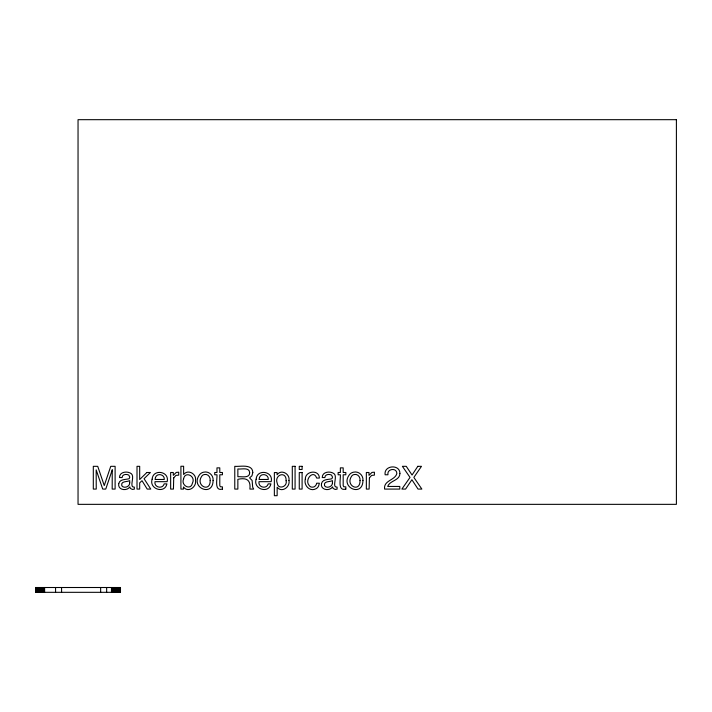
<?xml version="1.0" encoding="UTF-8"?>
<svg xmlns="http://www.w3.org/2000/svg" width="712" height="712" viewBox="0 0 712 712"><rect width="100%" height="100%" fill="white"/><g stroke="black" fill="none" stroke-linecap="round" stroke-linejoin="round"><path stroke-width="1.07" d="M36.223 592.322L36.223 587.507M36.49 592.322L36.49 587.507M40.7 592.322L40.7 587.507M41.323 592.322L41.323 587.507M41.955 592.322L41.955 587.507M112.14 592.322L112.14 587.507M112.808 592.322L112.808 587.507M113.475 592.322L113.475 587.507M116.545 592.322L116.545 587.507M117.088 592.322L117.088 587.507M117.596 592.322L117.596 587.507M118.076 592.322L118.076 587.507M118.512 592.322L118.512 587.507M118.913 592.322L118.913 587.507M120.257 592.322L120.257 587.507M120.381 592.322L120.453 587.507L35.6 587.507L35.627 592.322L120.479 592.322L120.479 587.507M120.079 587.507L120.079 592.322M119.856 587.507L119.856 592.322M119.589 587.507L119.589 592.322M119.269 587.507L119.269 592.322M115.976 587.507L115.976 592.322M115.38 587.507L115.38 592.322M114.757 587.507L114.757 592.322M114.125 587.507L114.125 592.322M111.464 587.507L111.464 592.322M106.658 587.507L106.658 592.322M100.65 587.507L100.65 592.322M61.579 587.507L61.579 592.322M55.572 587.507L55.572 592.322M44.616 587.507L44.616 592.322M43.939 587.507L43.939 592.322M43.272 587.507L43.272 592.322M42.604 587.507L42.604 592.322M40.103 587.507L40.103 592.322M39.534 587.507L39.534 592.322M38.991 587.507L38.991 592.322M38.484 587.507L38.484 592.322M38.003 587.507L38.003 592.322M37.567 587.507L37.567 592.322M37.166 587.507L37.166 592.322M36.81 587.507L36.81 592.322M36.001 587.507L36.001 592.322M35.814 587.507L35.698 592.322M112.247 469.893L112.184 489.082L115.113 489.082L115.113 466.324L110.743 466.324L104.255 485.566L97.722 466.324L93.308 466.324L93.308 489.082L96.245 489.082L96.173 469.893L102.706 489.082L105.759 489.082L112.247 469.893M286.117 480.68C287.79 486.83 278.009 490.087 277.182 483.145C274.058 474.575 286.544 470.605 286.117 480.68M183.562 479.105C180.67 485.539 190.869 490.844 192.391 483.261C196.245 475.981 184.728 470.57 183.562 479.105M195.515 480.467C196.823 487.053 187.817 493.283 183.482 486.955L183.482 489.082L180.91 489.082L180.91 466.253L183.625 466.253L183.625 474.503C187.852 468.87 196.823 473.889 195.515 480.467M213.093 480.44C212.977 497.786 189.463 487.266 199.76 474.486A6.844 6.844 0 0 1 203.766 472.163C208.758 470.917 213.653 475.349 213.093 480.44M305.315 479.176C303.517 485.406 309.96 492.197 316.066 488.699A5.687 5.687 0 0 0 318.567 486.065L319.385 483.208L316.671 483.208C316.351 485.709 314.019 487.738 311.464 487.07A3.418 3.418 0 0 1 309.204 485.468C304.06 479.835 313.583 468.977 316.671 478.063L319.385 478.063C319.27 469.19 305.048 470.837 305.315 479.176M362.951 480.44C362.826 497.786 339.312 487.266 349.61 474.486A6.844 6.844 0 0 1 353.615 472.163C358.608 470.917 363.503 475.349 362.951 480.44M152.137 479.194C148.781 488.984 164.748 494.226 166.911 483.875L164.169 483.875C162.826 489.393 153.854 487.551 154.985 481.677L167.142 481.677C169.812 471.13 152.786 468.612 152.137 479.194M256.142 479.194C252.796 488.984 268.753 494.226 270.925 483.875L268.184 483.875C266.831 489.393 257.869 487.551 258.999 481.677L271.156 481.677C273.817 471.13 256.801 468.612 256.142 479.194M288.965 480.422C290.425 486.955 281.747 493.247 277.146 487.222L277.146 495.694L274.36 495.694L274.36 472.572L277.075 472.572L277.075 474.771C281.107 468.825 290.193 473.854 288.965 480.422M249.672 472.75C249.734 478.642 241.288 476.337 237.861 476.746L237.861 468.977C241.279 469.502 249.529 466.876 249.672 472.75M118.744 483.635C117.453 490.025 126.825 491.556 129.851 486.874L130.332 488.414L132.423 489.438L134.345 489.153L134.345 487.097C128.765 487.622 134.986 476.978 131.48 473.836C127.849 470.721 119.305 471.584 119.509 477.556L122.108 477.556C122.179 474.21 126.451 473.845 128.774 475.082L129.789 477.156L129.121 478.767C125.668 479.683 119.678 478.998 118.744 483.635M321.486 483.635C320.195 490.025 329.558 491.556 332.593 486.874L333.074 488.414L335.165 489.438L337.087 489.153L337.087 487.097C331.498 487.622 337.719 476.978 334.222 473.836C330.591 470.721 322.047 471.584 322.251 477.556L324.85 477.556C324.921 474.21 329.193 473.845 331.516 475.082L332.531 477.156L331.863 478.767C328.41 479.683 322.42 478.998 321.486 483.635M399.913 473.462C399.886 480.707 389.74 480.413 387.693 486.447L399.806 486.447L399.806 489.082L384.578 489.082C383.412 480.244 395.089 480.413 396.833 473.587C396.94 467.294 386.669 468.674 387.96 474.771L385.121 474.771C383.563 465.114 400.082 463.975 399.913 473.462M210.182 480.511C210.44 493.069 195.23 485.709 201.665 476.39A3.791 3.791 0 0 1 204.193 474.566C207.815 473.533 210.645 477.076 210.182 480.511M360.032 480.511C360.299 493.069 345.08 485.709 351.514 476.39A3.791 3.791 0 0 1 354.042 474.566C357.673 473.533 360.503 477.076 360.032 480.511M252.805 472.457L251.959 475.803L249.6 477.894L252.128 480.475L252.68 487.168L253.668 489.082L249.894 489.082C250.9 480.182 246.833 477.316 237.861 479.318L237.861 489.082L234.773 489.082L234.773 466.324C240.158 466.849 252.484 463.574 252.805 472.457M129.718 482.878C129.94 486.679 123.924 488.922 121.788 485.744C120.515 480.814 127.039 482.113 129.718 480.636L129.718 482.878M332.451 482.878C332.682 486.679 326.666 488.922 324.53 485.744C323.257 480.814 329.772 482.113 332.451 480.636L332.451 482.878M173.719 477.877L173.434 489.082L170.649 489.082L170.649 472.492L173.292 472.492L173.292 475.358L176.256 472.421L178.712 472.198L178.712 475.135L175.935 475.402L173.719 477.877M369.412 477.877L369.127 489.082L366.342 489.082L366.342 472.492L368.985 472.492L368.985 475.358L371.949 472.421L374.405 472.198L374.405 475.135L371.628 475.402L369.412 477.877M155.447 477.512L155.065 479.461L164.285 479.461C164.828 474.308 157.049 472.661 155.447 477.512M259.462 477.512L259.079 479.461L268.291 479.461C268.833 474.308 261.064 472.661 259.462 477.512M417.819 466.324L412.052 475.029L406.249 466.324L402.396 466.324L410.023 477.414L401.88 489.082L405.6 489.082L411.901 479.719L418.033 489.082L421.86 489.082L413.85 477.414L421.486 466.324L417.819 466.324M146.841 472.492L139.685 479.541L139.685 466.324L137.007 466.324L137.007 489.082L139.685 489.082L139.685 482.852L142.026 480.716L147.197 489.082L150.757 489.082L144.055 478.704L150.401 472.492L146.841 472.492M222.438 489.082C213.974 491.529 217.391 478.989 216.964 474.771L214.721 474.771L214.721 472.492L216.964 472.492L216.964 467.864L219.785 467.864L219.785 472.492L222.438 472.492L222.438 474.771L219.785 474.771L219.785 485.593L220.373 486.759L222.438 486.874L222.438 489.082M345.836 489.082C337.372 491.529 340.79 478.989 340.363 474.771L338.12 474.771L338.12 472.492L340.363 472.492L340.363 467.864L343.184 467.864L343.184 472.492L345.836 472.492L345.836 474.771L343.184 474.771L343.184 485.593L343.771 486.759L345.836 486.874L345.836 489.082M676.4 119.678L78.044 119.678L78.044 504.345L676.4 504.345L676.4 119.678M295.079 466.324L292.294 466.324L292.294 489.082L295.079 489.082L295.079 466.324M302.102 466.324L299.262 466.324L299.262 469.484L302.102 469.484L302.102 466.324M302.102 472.572L299.262 472.572L299.262 489.082L302.102 489.082L302.102 472.572"/></g></svg>
